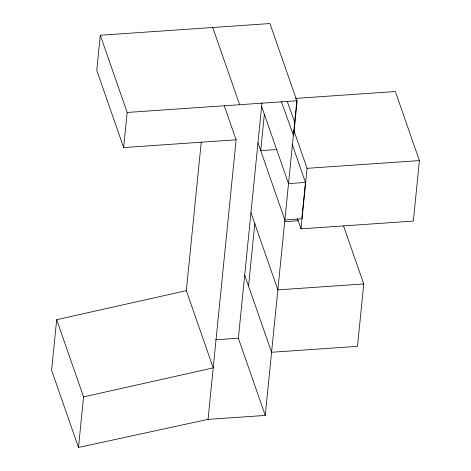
<?xml version="1.0" encoding="UTF-8"?>
<svg xmlns="http://www.w3.org/2000/svg" width="471" height="471" viewBox="0 0 471 471"><rect width="100%" height="100%" fill="white"/><g stroke="black" fill="none" stroke-linecap="round" stroke-linejoin="round"><path stroke-width="0.71" d="M201.217 142.271L186.328 290.66L56.673 319.691L51.604 370.235L78.492 447.45L208.047 419.367L265.25 415.428L296.83 100.765L269.942 23.55L100.294 35.243L96.767 70.344L123.655 147.564L236.101 139.81L208.047 419.367M78.492 447.45L83.561 396.906L56.673 319.691M123.655 147.564L127.182 112.457L100.294 35.243M265.25 415.428L238.361 338.213L261.988 102.766M264.372 114.27L260.722 150.655L276.983 149.537M248.553 286.103L254.811 223.719M292.203 144.297L305.479 182.424L301.829 218.815L284.867 219.986L257.978 142.766M295.411 98.415L395.346 91.527L419.396 160.593L413.326 221.087L300.993 228.829L307.063 168.335L293.833 130.349M343.589 226.068L363.747 283.96L357.489 346.344L271.59 352.261L244.702 275.046M83.561 396.906L213.216 367.875L186.328 290.66M127.182 112.457L297.136 100.747L293.61 135.848L281.305 101.4M294.934 122.672L287.186 101.324M307.063 168.335L419.396 160.593M305.479 182.424L288.517 183.596L261.629 106.381M284.178 221.694L298.125 220.734M363.747 283.96L277.849 289.877L250.961 212.662M215.63 339.779L238.361 338.213M297.384 218.473L300.993 228.829M212.739 27.495L239.627 104.709M224.337 106.028L236.101 139.81"/></g></svg>
